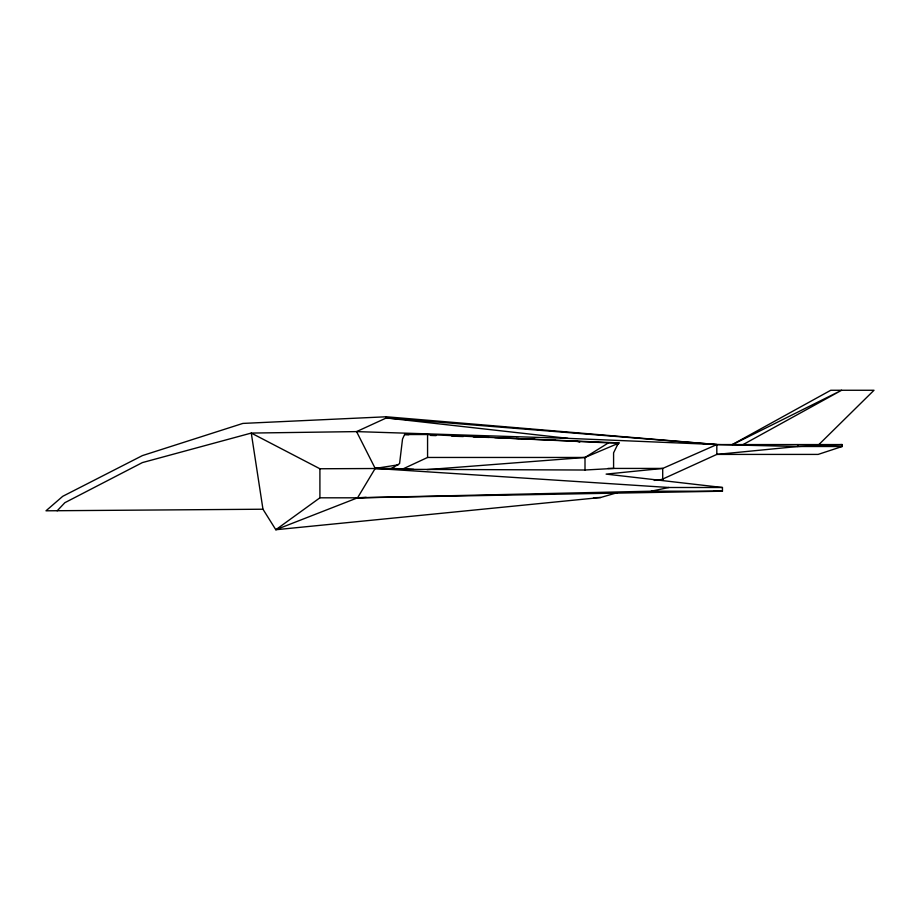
<?xml version="1.0" encoding="UTF-8"?>
<svg xmlns="http://www.w3.org/2000/svg" width="920" height="920" viewBox="0 0 920 920"><rect width="100%" height="100%" fill="white"/><g stroke="black" fill="none" stroke-linecap="round" stroke-linejoin="round"><path stroke-width="1.38" d="M402.201 469.269L427.57 457.459L427.57 434.527L404.593 434.527L402.523 439.07L399.567 463.611L391.563 468.429L413.712 469.372L585.005 470.016L613.594 468.429L613.582 452.835L618.481 442.865L494.776 437.644M659.95 480.309L716.818 454.411L797.755 446.499L797.755 444.567M398.153 464.853L375.199 468.429L357.57 497.812L275.816 529.736L262.959 509.22L251.275 433.067L142.381 462.587L64.849 502.699L57.178 510.807M818.892 444.567L874 390.264L830.771 390.264L732.297 444.567M617.136 444.797L618.665 443.509M262.959 509.22L46 510.807L62.721 496.317L142.381 455.607L242.868 423.418L386.342 416.772L716.818 444.567L716.818 454.411L818.133 454.411L842.179 446.499L842.179 444.567L716.818 444.567L662.71 468.429L606.119 474.11L722.453 487.496L722.453 491.199L357.57 497.812L319.907 497.812L275.816 529.736L600.645 497.501L617.193 492.706M427.006 469.637L585.005 457.459L608.488 442.865L619.424 442.865M743.119 444.567L841.605 390.264L732.596 444.567M427.57 457.459L585.005 457.459L617.665 443.612M366.16 497.306L357.57 497.812L651.222 491.199L668.863 487.496L722.453 487.496M654.212 480.424L662.71 479.515L662.71 468.429L607.913 468.429M659.835 479.688L662.71 479.515M394.438 468.429L319.907 468.763L251.275 433.067L356.569 431.606L567.962 438.357L716.818 444.567L797.755 446.499L842.179 444.567M593.492 497.754L600.645 497.501M797.755 446.499L842.179 446.499M651.222 491.199L722.453 491.199L713.943 490.785M716.818 444.567L386.342 417.956L356.569 431.606L375.199 468.429L413.712 469.372M404.593 434.527L408.882 434.677M430.364 435.424L436.08 435.62M451.835 436.16L463.289 436.551M473.305 436.897L489.049 437.448M516.258 438.38L519.121 438.506M530.587 439.012L534.876 439.197M550.643 439.875L554.944 440.07M570.699 440.749L575 440.933M590.766 441.623L597.931 441.933M427.57 434.527L608.488 442.865M375.199 468.429L668.863 487.496M567.962 438.357L386.342 417.956L386.342 416.772M577.035 441.232L579.738 442.094M585.005 457.459L585.005 470.016M319.907 468.763L319.907 497.812"/></g></svg>
